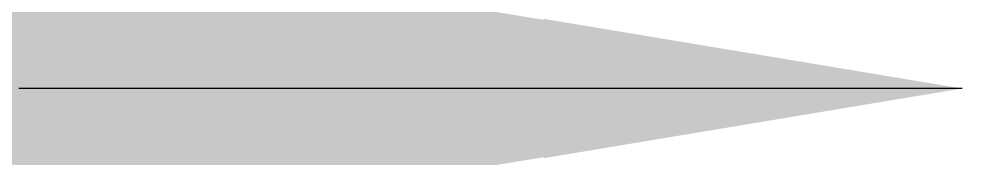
# Model space of a CAD drawing. Extents: x 1734.489 to 1734.722, y 1270.456 to 1270.49.
import ezdxf

# ---------------------------------------------------------------- set-up
doc = ezdxf.new("R2010")
doc.units = 0
doc.header["$LTSCALE"] = 96
doc.header["$MEASUREMENT"] = 0
doc.layers.get('0').update_dxf_attribs({"linetype": 'CONTINUOUS'})
doc.styles.add('ROMANS', font='romans.shx', dxfattribs={"height": 9})
doc.dimstyles.new('SES', dxfattribs={"dimscale": 96, "dimtxt": 0.1, "dimasz": 0.125, "dimexe": 0.125, "dimexo": 0.0625, "dimgap": 0.0625, "dimtad": 1, "dimdec": 4, "dimzin": 3, "dimtxsty": 'ROMANS', "dimcen": 0.09, "dimclrd": 256, "dimclre": 256, "dimclrt": 256, "dimazin": 3, "dimtfac": 1, "dimtdec": 4, "dimtmove": 0, "dimatfit": 3, "dimtolj": 1, "dimtzin": 0})

msp = doc.modelspace()

# ---------------------------------------------------------------- linework, layer by layer
msp.add_solid([(1734.6188, 1270.45595), (1734.72191, 1270.47313), (1734.6188, 1270.49032)])

# ---------------------------------------------------------------- leaders
at = {"path_type": 1}
msp.add_leader([(1734.72191, 1270.47313), (1734.48945, 1270.47313)], dimstyle='SES', dxfattribs=at)

doc.saveas('drawing.dxf')
